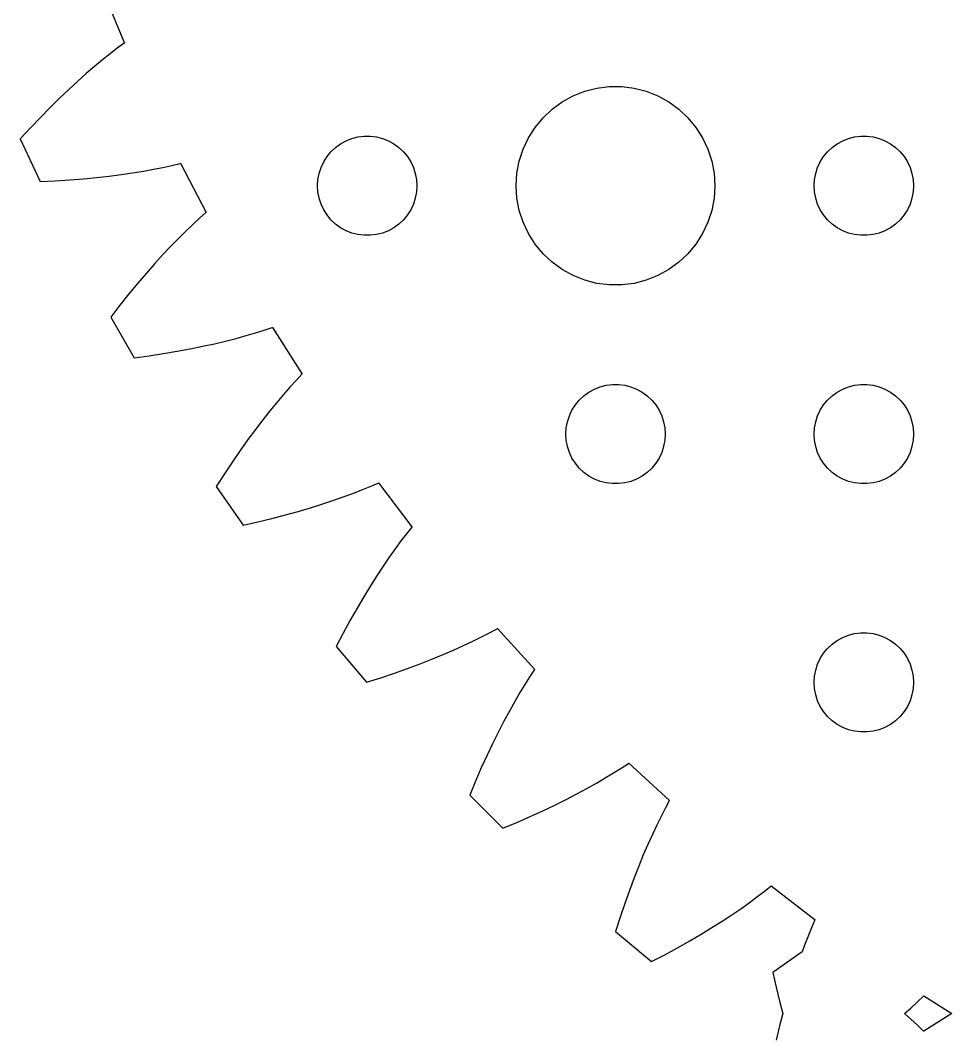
# Model space of a CAD drawing. Header units: metres. Extents: x -69 to 69, y 41 to 289.
# Drawn here: x -62.98 to -34.85, y 164.33 to 195 of the extents above; entities that cross this region are included whole.
import ezdxf

# ---------------------------------------------------------------- set-up
doc = ezdxf.new("R2010")
doc.units = ezdxf.units.M

msp = doc.modelspace()

# ---------------------------------------------------------------- linework, layer by layer
for p, q in [((-60.4719, 195.856), (-59.835, 194.311)), ((-60.0487, 194.153), (-60.2662, 193.985)), ((-59.8428, 194.307), (-60.0487, 194.153)), ((-59.835, 194.311), (-59.8428, 194.307)), ((-60.2662, 193.985), (-60.4949, 193.801)), ((-60.7342, 193.602), (-60.9838, 193.388)), ((-60.4949, 193.801), (-60.7342, 193.602)), ((-60.9838, 193.388), (-61.2431, 193.157)), ((-61.5117, 192.91), (-61.7891, 192.646)), ((-61.2431, 193.157), (-61.5117, 192.91)), ((-45.927, 192.853), (-45.5621, 192.947)), ((-45.5621, 192.947), (-45.1884, 192.994)), ((-45.1884, 192.994), (-44.8116, 192.994)), ((-44.8116, 192.994), (-44.4379, 192.947)), ((-44.4379, 192.947), (-44.0729, 192.853)), ((-61.7891, 192.646), (-62.0749, 192.365)), ((-46.6075, 192.533), (-46.2773, 192.714)), ((-46.2773, 192.714), (-45.927, 192.853)), ((-44.0729, 192.853), (-43.7227, 192.714)), ((-43.7227, 192.714), (-43.3925, 192.533)), ((-62.0749, 192.365), (-62.3684, 192.066)), ((-47.1869, 192.054), (-46.9123, 192.312)), ((-46.9123, 192.312), (-46.6075, 192.533)), ((-43.3925, 192.533), (-43.0877, 192.312)), ((-43.0877, 192.312), (-42.8131, 192.054)), ((-62.3684, 192.066), (-62.6693, 191.75)), ((-47.427, 191.763), (-47.1869, 192.054)), ((-42.8131, 192.054), (-42.5729, 191.763)), ((-62.6693, 191.75), (-62.9769, 191.415)), ((-47.6289, 191.445), (-47.427, 191.763)), ((-42.5729, 191.763), (-42.3711, 191.445)), ((-62.9769, 191.415), (-62.3782, 190.131)), ((-53.3037, 191.266), (-53.1387, 191.357)), ((-53.1387, 191.357), (-52.9635, 191.427)), ((-52.9635, 191.427), (-52.7811, 191.473)), ((-52.7811, 191.473), (-52.5942, 191.497)), ((-52.5942, 191.497), (-52.4058, 191.497)), ((-52.4058, 191.497), (-52.2189, 191.473)), ((-52.2189, 191.473), (-52.0365, 191.427)), ((-52.0365, 191.427), (-51.8613, 191.357)), ((-51.8613, 191.357), (-51.6963, 191.266)), ((-47.7893, 191.104), (-47.6289, 191.445)), ((-42.3711, 191.445), (-42.2107, 191.104)), ((-38.3037, 191.266), (-38.1387, 191.357)), ((-38.1387, 191.357), (-37.9635, 191.427)), ((-37.9635, 191.427), (-37.7811, 191.473)), ((-37.7811, 191.473), (-37.5942, 191.497)), ((-37.5942, 191.497), (-37.4058, 191.497)), ((-37.4058, 191.497), (-37.2189, 191.473)), ((-37.2189, 191.473), (-37.0365, 191.427)), ((-37.0365, 191.427), (-36.8613, 191.357)), ((-36.8613, 191.357), (-36.6963, 191.266)), ((-53.5934, 191.027), (-53.4561, 191.156)), ((-53.4561, 191.156), (-53.3037, 191.266)), ((-51.6963, 191.266), (-51.5439, 191.156)), ((-51.5439, 191.156), (-51.4065, 191.027)), ((-47.9057, 190.746), (-47.7893, 191.104)), ((-42.2107, 191.104), (-42.0942, 190.746)), ((-38.5934, 191.027), (-38.4561, 191.156)), ((-38.4561, 191.156), (-38.3037, 191.266)), ((-36.6963, 191.266), (-36.5439, 191.156)), ((-36.5439, 191.156), (-36.4065, 191.027)), ((-53.8145, 190.723), (-53.7135, 190.882)), ((-53.7135, 190.882), (-53.5934, 191.027)), ((-51.4065, 191.027), (-51.2865, 190.882)), ((-51.2865, 190.882), (-51.1855, 190.723)), ((-47.9763, 190.376), (-47.9057, 190.746)), ((-42.0942, 190.746), (-42.0237, 190.376)), ((-38.8145, 190.723), (-38.7135, 190.882)), ((-38.7135, 190.882), (-38.5934, 191.027)), ((-36.4065, 191.027), (-36.2865, 190.882)), ((-36.2865, 190.882), (-36.1855, 190.723)), ((-59.5858, 190.39), (-59.2611, 190.443)), ((-59.2611, 190.443), (-58.9549, 190.499)), ((-58.9549, 190.499), (-58.6674, 190.556)), ((-58.6674, 190.556), (-58.3983, 190.614)), ((-58.3983, 190.614), (-58.1478, 190.673)), ((-58.1478, 190.673), (-58.1375, 190.678)), ((-58.1375, 190.678), (-57.3683, 189.194)), ((-53.9529, 190.373), (-53.8947, 190.552)), ((-53.8947, 190.552), (-53.8145, 190.723)), ((-51.1855, 190.723), (-51.1053, 190.552)), ((-51.1053, 190.552), (-51.0471, 190.373)), ((-38.9529, 190.373), (-38.8947, 190.552)), ((-38.8947, 190.552), (-38.8145, 190.723)), ((-36.1855, 190.723), (-36.1053, 190.552)), ((-36.1053, 190.552), (-36.0471, 190.373)), ((-62.3782, 190.131), (-61.924, 190.151)), ((-61.924, 190.151), (-61.4881, 190.178)), ((-61.4881, 190.178), (-61.0706, 190.211)), ((-61.0706, 190.211), (-60.6715, 190.249)), ((-60.6715, 190.249), (-60.291, 190.292)), ((-60.291, 190.292), (-59.9291, 190.339)), ((-59.9291, 190.339), (-59.5858, 190.39)), ((-54, 190), (-53.9882, 190.188)), ((-53.9882, 190.188), (-53.9529, 190.373)), ((-51.0471, 190.373), (-51.0118, 190.188)), ((-51.0118, 190.188), (-51, 190)), ((-48, 190), (-47.9763, 190.376)), ((-42.0237, 190.376), (-42, 190)), ((-39, 190), (-38.9882, 190.188)), ((-38.9882, 190.188), (-38.9529, 190.373)), ((-36.0471, 190.373), (-36.0118, 190.188)), ((-36.0118, 190.188), (-36, 190)), ((-53.9882, 189.812), (-54, 190)), ((-51, 190), (-51.0118, 189.812)), ((-47.9763, 189.624), (-48, 190)), ((-42, 190), (-42.0237, 189.624)), ((-38.9882, 189.812), (-39, 190)), ((-36, 190), (-36.0118, 189.812)), ((-53.9529, 189.627), (-53.9882, 189.812)), ((-53.8947, 189.448), (-53.9529, 189.627)), ((-51.0471, 189.627), (-51.1053, 189.448)), ((-51.0118, 189.812), (-51.0471, 189.627)), ((-47.9057, 189.254), (-47.9763, 189.624)), ((-42.0237, 189.624), (-42.0942, 189.254)), ((-38.9529, 189.627), (-38.9882, 189.812)), ((-38.8947, 189.448), (-38.9529, 189.627)), ((-36.0471, 189.627), (-36.1053, 189.448)), ((-36.0118, 189.812), (-36.0471, 189.627)), ((-53.8145, 189.277), (-53.8947, 189.448)), ((-53.7135, 189.118), (-53.8145, 189.277)), ((-51.1855, 189.277), (-51.2865, 189.118)), ((-51.1053, 189.448), (-51.1855, 189.277)), ((-47.7893, 188.896), (-47.9057, 189.254)), ((-42.0942, 189.254), (-42.2107, 188.896)), ((-38.8145, 189.277), (-38.8947, 189.448)), ((-38.7135, 189.118), (-38.8145, 189.277)), ((-36.1855, 189.277), (-36.2865, 189.118)), ((-36.1053, 189.448), (-36.1855, 189.277)), ((-57.5675, 189.018), (-57.7695, 188.831)), ((-57.3758, 189.19), (-57.5675, 189.018)), ((-57.3683, 189.194), (-57.3758, 189.19)), ((-53.5934, 188.973), (-53.7135, 189.118)), ((-53.4561, 188.844), (-53.5934, 188.973)), ((-51.4065, 188.973), (-51.5439, 188.844)), ((-51.2865, 189.118), (-51.4065, 188.973)), ((-38.5934, 188.973), (-38.7135, 189.118)), ((-38.4561, 188.844), (-38.5934, 188.973)), ((-36.4065, 188.973), (-36.5439, 188.844)), ((-36.2865, 189.118), (-36.4065, 188.973)), ((-57.9813, 188.628), (-58.2024, 188.409)), ((-57.7695, 188.831), (-57.9813, 188.628)), ((-53.3037, 188.734), (-53.4561, 188.844)), ((-53.1387, 188.643), (-53.3037, 188.734)), ((-52.9635, 188.573), (-53.1387, 188.643)), ((-51.8613, 188.643), (-52.0365, 188.573)), ((-51.6963, 188.734), (-51.8613, 188.643)), ((-51.5439, 188.844), (-51.6963, 188.734)), ((-47.6289, 188.555), (-47.7893, 188.896)), ((-42.2107, 188.896), (-42.3711, 188.555)), ((-38.3037, 188.734), (-38.4561, 188.844)), ((-38.1387, 188.643), (-38.3037, 188.734)), ((-37.9635, 188.573), (-38.1387, 188.643)), ((-36.8613, 188.643), (-37.0365, 188.573)), ((-36.6963, 188.734), (-36.8613, 188.643)), ((-36.5439, 188.844), (-36.6963, 188.734)), ((-58.2024, 188.409), (-58.4323, 188.174)), ((-52.7811, 188.527), (-52.9635, 188.573)), ((-52.5942, 188.503), (-52.7811, 188.527)), ((-52.4058, 188.503), (-52.5942, 188.503)), ((-52.2189, 188.527), (-52.4058, 188.503)), ((-52.0365, 188.573), (-52.2189, 188.527)), ((-47.427, 188.237), (-47.6289, 188.555)), ((-42.3711, 188.555), (-42.5729, 188.237)), ((-37.7811, 188.527), (-37.9635, 188.573)), ((-37.5942, 188.503), (-37.7811, 188.527)), ((-37.4058, 188.503), (-37.5942, 188.503)), ((-37.2189, 188.527), (-37.4058, 188.503)), ((-37.0365, 188.573), (-37.2189, 188.527)), ((-58.4323, 188.174), (-58.6705, 187.922)), ((-47.1869, 187.946), (-47.427, 188.237)), ((-42.5729, 188.237), (-42.8131, 187.946)), ((-58.6705, 187.922), (-58.9166, 187.652)), ((-46.9123, 187.688), (-47.1869, 187.946)), ((-46.6075, 187.467), (-46.9123, 187.688)), ((-43.0877, 187.688), (-43.3925, 187.467)), ((-42.8131, 187.946), (-43.0877, 187.688)), ((-58.9166, 187.652), (-59.17, 187.365)), ((-46.2773, 187.286), (-46.6075, 187.467)), ((-43.3925, 187.467), (-43.7227, 187.286)), ((-59.17, 187.365), (-59.4301, 187.06)), ((-45.927, 187.147), (-46.2773, 187.286)), ((-45.5621, 187.053), (-45.927, 187.147)), ((-44.0729, 187.147), (-44.4379, 187.053)), ((-43.7227, 187.286), (-44.0729, 187.147)), ((-59.4301, 187.06), (-59.6965, 186.737)), ((-45.1884, 187.006), (-45.5621, 187.053)), ((-44.8116, 187.006), (-45.1884, 187.006)), ((-44.4379, 187.053), (-44.8116, 187.006)), ((-59.6965, 186.737), (-59.9686, 186.395)), ((-59.9686, 186.395), (-60.2459, 186.035)), ((-60.2459, 186.035), (-59.5376, 184.808)), ((-56.1594, 185.473), (-55.8779, 185.555)), ((-55.8779, 185.555), (-55.615, 185.636)), ((-55.615, 185.636), (-55.3705, 185.716)), ((-55.3705, 185.716), (-55.3607, 185.722)), ((-55.3607, 185.722), (-54.4651, 184.311)), ((-57.4724, 185.151), (-57.116, 185.229)), ((-57.116, 185.229), (-56.7783, 185.309)), ((-56.7783, 185.309), (-56.4595, 185.391)), ((-56.4595, 185.391), (-56.1594, 185.473)), ((-59.0869, 184.868), (-58.655, 184.933)), ((-58.655, 184.933), (-58.2419, 185.002)), ((-58.2419, 185.002), (-57.8477, 185.075)), ((-57.8477, 185.075), (-57.4724, 185.151)), ((-59.5376, 184.808), (-59.0869, 184.868)), ((-54.4722, 184.306), (-54.6482, 184.119)), ((-54.4651, 184.311), (-54.4722, 184.306)), ((-54.6482, 184.119), (-54.8331, 183.915)), ((-45.2811, 183.973), (-45.0942, 183.997)), ((-45.0942, 183.997), (-44.9058, 183.997)), ((-44.9058, 183.997), (-44.7189, 183.973)), ((-37.7811, 183.973), (-37.5942, 183.997)), ((-37.5942, 183.997), (-37.4058, 183.997)), ((-37.4058, 183.997), (-37.2189, 183.973)), ((-55.0264, 183.694), (-55.2276, 183.457)), ((-54.8331, 183.915), (-55.0264, 183.694)), ((-45.9561, 183.656), (-45.8037, 183.766)), ((-45.8037, 183.766), (-45.6387, 183.857)), ((-45.6387, 183.857), (-45.4635, 183.927)), ((-45.4635, 183.927), (-45.2811, 183.973)), ((-44.7189, 183.973), (-44.5365, 183.927)), ((-44.5365, 183.927), (-44.3613, 183.857)), ((-44.3613, 183.857), (-44.1963, 183.766)), ((-44.1963, 183.766), (-44.0439, 183.656)), ((-38.4561, 183.656), (-38.3037, 183.766)), ((-38.3037, 183.766), (-38.1387, 183.857)), ((-38.1387, 183.857), (-37.9635, 183.927)), ((-37.9635, 183.927), (-37.7811, 183.973)), ((-37.2189, 183.973), (-37.0365, 183.927)), ((-37.0365, 183.927), (-36.8613, 183.857)), ((-36.8613, 183.857), (-36.6963, 183.766)), ((-36.6963, 183.766), (-36.5439, 183.656)), ((-55.2276, 183.457), (-55.4361, 183.202)), ((-46.3145, 183.223), (-46.2135, 183.382)), ((-46.2135, 183.382), (-46.0934, 183.527)), ((-46.0934, 183.527), (-45.9561, 183.656)), ((-44.0439, 183.656), (-43.9065, 183.527)), ((-43.9065, 183.527), (-43.7865, 183.382)), ((-43.7865, 183.382), (-43.6855, 183.223)), ((-38.8145, 183.223), (-38.7135, 183.382)), ((-38.7135, 183.382), (-38.5934, 183.527)), ((-38.5934, 183.527), (-38.4561, 183.656)), ((-36.5439, 183.656), (-36.4065, 183.527)), ((-36.4065, 183.527), (-36.2865, 183.382)), ((-36.2865, 183.382), (-36.1855, 183.223)), ((-55.4361, 183.202), (-55.6515, 182.93)), ((-46.3947, 183.052), (-46.3145, 183.223)), ((-43.6855, 183.223), (-43.6053, 183.052)), ((-38.8947, 183.052), (-38.8145, 183.223)), ((-36.1855, 183.223), (-36.1053, 183.052)), ((-55.6515, 182.93), (-55.8731, 182.64)), ((-46.4882, 182.688), (-46.4529, 182.873)), ((-46.4529, 182.873), (-46.3947, 183.052)), ((-43.6053, 183.052), (-43.5471, 182.873)), ((-43.5471, 182.873), (-43.5118, 182.688)), ((-38.9882, 182.688), (-38.9529, 182.873)), ((-38.9529, 182.873), (-38.8947, 183.052)), ((-36.1053, 183.052), (-36.0471, 182.873)), ((-36.0471, 182.873), (-36.0118, 182.688)), ((-55.8731, 182.64), (-56.1005, 182.332)), ((-46.5, 182.5), (-46.4882, 182.688)), ((-46.4882, 182.312), (-46.5, 182.5)), ((-43.5118, 182.688), (-43.5, 182.5)), ((-43.5, 182.5), (-43.5118, 182.312)), ((-39, 182.5), (-38.9882, 182.688)), ((-38.9882, 182.312), (-39, 182.5)), ((-36.0118, 182.688), (-36, 182.5)), ((-36, 182.5), (-36.0118, 182.312)), ((-56.1005, 182.332), (-56.3331, 182.006)), ((-46.4529, 182.127), (-46.4882, 182.312)), ((-43.5118, 182.312), (-43.5471, 182.127)), ((-38.9529, 182.127), (-38.9882, 182.312)), ((-36.0118, 182.312), (-36.0471, 182.127)), ((-56.3331, 182.006), (-56.5703, 181.661)), ((-46.3947, 181.948), (-46.4529, 182.127)), ((-46.3145, 181.777), (-46.3947, 181.948)), ((-43.6053, 181.948), (-43.6855, 181.777)), ((-43.5471, 182.127), (-43.6053, 181.948)), ((-38.8947, 181.948), (-38.9529, 182.127)), ((-38.8145, 181.777), (-38.8947, 181.948)), ((-36.1053, 181.948), (-36.1855, 181.777)), ((-36.0471, 182.127), (-36.1053, 181.948)), ((-56.5703, 181.661), (-56.8116, 181.297)), ((-46.2135, 181.618), (-46.3145, 181.777)), ((-46.0934, 181.473), (-46.2135, 181.618)), ((-43.7865, 181.618), (-43.9065, 181.473)), ((-43.6855, 181.777), (-43.7865, 181.618)), ((-38.7135, 181.618), (-38.8145, 181.777)), ((-38.5934, 181.473), (-38.7135, 181.618)), ((-36.2865, 181.618), (-36.4065, 181.473)), ((-36.1855, 181.777), (-36.2865, 181.618)), ((-56.8116, 181.297), (-57.0564, 180.913)), ((-45.9561, 181.344), (-46.0934, 181.473)), ((-45.8037, 181.234), (-45.9561, 181.344)), ((-44.0439, 181.344), (-44.1963, 181.234)), ((-43.9065, 181.473), (-44.0439, 181.344)), ((-38.4561, 181.344), (-38.5934, 181.473)), ((-38.3037, 181.234), (-38.4561, 181.344)), ((-36.5439, 181.344), (-36.6963, 181.234)), ((-36.4065, 181.473), (-36.5439, 181.344)), ((-52.4083, 180.92), (-52.1718, 181.021)), ((-52.1718, 181.021), (-52.1625, 181.028)), ((-52.1625, 181.028), (-51.1473, 179.7)), ((-45.6387, 181.143), (-45.8037, 181.234)), ((-45.4635, 181.073), (-45.6387, 181.143)), ((-45.2811, 181.027), (-45.4635, 181.073)), ((-45.0942, 181.003), (-45.2811, 181.027)), ((-44.9058, 181.003), (-45.0942, 181.003)), ((-44.7189, 181.027), (-44.9058, 181.003)), ((-44.5365, 181.073), (-44.7189, 181.027)), ((-44.3613, 181.143), (-44.5365, 181.073)), ((-44.1963, 181.234), (-44.3613, 181.143)), ((-38.1387, 181.143), (-38.3037, 181.234)), ((-37.9635, 181.073), (-38.1387, 181.143)), ((-37.7811, 181.027), (-37.9635, 181.073)), ((-37.5942, 181.003), (-37.7811, 181.027)), ((-37.4058, 181.003), (-37.5942, 181.003)), ((-37.2189, 181.027), (-37.4058, 181.003)), ((-37.0365, 181.073), (-37.2189, 181.027)), ((-36.8613, 181.143), (-37.0365, 181.073)), ((-36.6963, 181.234), (-36.8613, 181.143)), ((-57.0564, 180.913), (-56.2438, 179.753)), ((-53.2282, 180.602), (-52.9364, 180.709)), ((-52.9364, 180.709), (-52.6631, 180.816)), ((-52.6631, 180.816), (-52.4083, 180.92)), ((-54.2164, 180.274), (-53.8681, 180.383)), ((-53.8681, 180.383), (-53.5388, 180.493)), ((-53.5388, 180.493), (-53.2282, 180.602)), ((-55.3755, 179.954), (-54.97, 180.059)), ((-54.97, 180.059), (-54.5837, 180.166)), ((-54.5837, 180.166), (-54.2164, 180.274)), ((-56.2438, 179.753), (-55.8001, 179.852)), ((-55.8001, 179.852), (-55.3755, 179.954)), ((-51.313, 179.492), (-51.4794, 179.273)), ((-51.154, 179.694), (-51.313, 179.492)), ((-51.1473, 179.7), (-51.154, 179.694)), ((-51.4794, 179.273), (-51.6528, 179.037)), ((-51.8325, 178.783), (-52.0181, 178.511)), ((-51.6528, 179.037), (-51.8325, 178.783)), ((-52.0181, 178.511), (-52.2088, 178.221)), ((-52.2088, 178.221), (-52.4044, 177.913)), ((-52.4044, 177.913), (-52.604, 177.586)), ((-52.604, 177.586), (-52.8073, 177.241)), ((-52.8073, 177.241), (-53.0135, 176.876)), ((-53.0135, 176.876), (-53.2222, 176.492)), ((-53.2222, 176.492), (-53.4326, 176.089)), ((-49.3106, 176.245), (-49.0476, 176.375)), ((-49.0476, 176.375), (-48.8028, 176.501)), ((-48.8028, 176.501), (-48.576, 176.622)), ((-48.576, 176.622), (-48.5674, 176.63)), ((-48.5674, 176.63), (-47.4403, 175.395)), ((-38.3037, 176.266), (-38.1387, 176.357)), ((-38.1387, 176.357), (-37.9635, 176.427)), ((-37.9635, 176.427), (-37.7811, 176.473)), ((-37.7811, 176.473), (-37.5942, 176.497)), ((-37.5942, 176.497), (-37.4058, 176.497)), ((-37.4058, 176.497), (-37.2189, 176.473)), ((-37.2189, 176.473), (-37.0365, 176.427)), ((-37.0365, 176.427), (-36.8613, 176.357)), ((-36.8613, 176.357), (-36.6963, 176.266)), ((-53.4326, 176.089), (-52.522, 175.004)), ((-49.8918, 175.977), (-49.5919, 176.112)), ((-49.5919, 176.112), (-49.3106, 176.245)), ((-38.7135, 175.882), (-38.5934, 176.027)), ((-38.5934, 176.027), (-38.4561, 176.156)), ((-38.4561, 176.156), (-38.3037, 176.266)), ((-36.6963, 176.266), (-36.5439, 176.156)), ((-36.5439, 176.156), (-36.4065, 176.027)), ((-36.4065, 176.027), (-36.2865, 175.882)), ((-50.5478, 175.7), (-50.2103, 175.839)), ((-50.2103, 175.839), (-49.8918, 175.977)), ((-38.8947, 175.552), (-38.8145, 175.723)), ((-38.8145, 175.723), (-38.7135, 175.882)), ((-36.2865, 175.882), (-36.1855, 175.723)), ((-36.1855, 175.723), (-36.1053, 175.552)), ((-51.6745, 175.28), (-51.2798, 175.42)), ((-51.2798, 175.42), (-50.9042, 175.56)), ((-50.9042, 175.56), (-50.5478, 175.7)), ((-38.9529, 175.373), (-38.8947, 175.552)), ((-36.1053, 175.552), (-36.0471, 175.373)), ((-52.522, 175.004), (-52.0886, 175.141)), ((-52.0886, 175.141), (-51.6745, 175.28)), ((-47.5872, 175.174), (-47.7339, 174.941)), ((-47.4464, 175.389), (-47.5872, 175.174)), ((-47.4403, 175.395), (-47.4464, 175.389)), ((-39, 175), (-38.9882, 175.188)), ((-38.9882, 175.188), (-38.9529, 175.373)), ((-36.0471, 175.373), (-36.0118, 175.188)), ((-36.0118, 175.188), (-36, 175)), ((-47.7339, 174.941), (-47.886, 174.691)), ((-38.9882, 174.812), (-39, 175)), ((-38.9529, 174.627), (-38.9882, 174.812)), ((-36.0118, 174.812), (-36.0471, 174.627)), ((-36, 175), (-36.0118, 174.812)), ((-47.886, 174.691), (-48.0429, 174.422)), ((-38.8947, 174.448), (-38.9529, 174.627)), ((-36.0471, 174.627), (-36.1053, 174.448)), ((-48.0429, 174.422), (-48.2041, 174.135)), ((-38.8145, 174.277), (-38.8947, 174.448)), ((-38.7135, 174.118), (-38.8145, 174.277)), ((-36.1855, 174.277), (-36.2865, 174.118)), ((-36.1053, 174.448), (-36.1855, 174.277)), ((-48.2041, 174.135), (-48.3689, 173.83)), ((-38.5934, 173.973), (-38.7135, 174.118)), ((-38.4561, 173.844), (-38.5934, 173.973)), ((-36.4065, 173.973), (-36.5439, 173.844)), ((-36.2865, 174.118), (-36.4065, 173.973)), ((-48.3689, 173.83), (-48.5368, 173.506)), ((-38.3037, 173.734), (-38.4561, 173.844)), ((-38.1387, 173.643), (-38.3037, 173.734)), ((-37.9635, 173.573), (-38.1387, 173.643)), ((-37.7811, 173.527), (-37.9635, 173.573)), ((-37.0365, 173.573), (-37.2189, 173.527)), ((-36.8613, 173.643), (-37.0365, 173.573)), ((-36.6963, 173.734), (-36.8613, 173.643)), ((-36.5439, 173.844), (-36.6963, 173.734)), ((-48.5368, 173.506), (-48.7072, 173.163)), ((-37.5942, 173.503), (-37.7811, 173.527)), ((-37.4058, 173.503), (-37.5942, 173.503)), ((-37.2189, 173.527), (-37.4058, 173.503)), ((-48.7072, 173.163), (-48.8796, 172.801)), ((-48.8796, 172.801), (-49.0533, 172.42)), ((-49.0533, 172.42), (-49.2277, 172.019)), ((-45.0588, 172.266), (-44.8259, 172.413)), ((-44.8259, 172.413), (-44.6105, 172.554)), ((-44.6105, 172.554), (-44.6026, 172.562)), ((-44.6026, 172.562), (-43.3722, 171.43)), ((-45.5781, 171.957), (-45.3094, 172.114)), ((-45.3094, 172.114), (-45.0588, 172.266)), ((-49.2277, 172.019), (-49.4023, 171.599)), ((-46.1704, 171.631), (-45.865, 171.796)), ((-45.865, 171.796), (-45.5781, 171.957)), ((-49.4023, 171.599), (-48.4005, 170.598)), ((-46.8373, 171.293), (-46.4944, 171.463)), ((-46.4944, 171.463), (-46.1704, 171.631)), ((-43.3778, 171.424), (-43.4993, 171.197)), ((-43.3722, 171.43), (-43.3778, 171.424)), ((-47.5803, 170.947), (-47.1992, 171.12)), ((-47.1992, 171.12), (-46.8373, 171.293)), ((-43.4993, 171.197), (-43.6252, 170.952)), ((-47.9807, 170.772), (-47.5803, 170.947)), ((-43.6252, 170.952), (-43.7548, 170.689)), ((-48.4005, 170.598), (-47.9807, 170.772)), ((-43.7548, 170.689), (-43.8877, 170.408)), ((-43.8877, 170.408), (-44.0232, 170.108)), ((-44.0232, 170.108), (-44.1608, 169.79)), ((-44.1608, 169.79), (-44.2999, 169.452)), ((-44.2999, 169.452), (-44.4397, 169.096)), ((-44.4397, 169.096), (-44.5799, 168.72)), ((-44.5799, 168.72), (-44.7197, 168.325)), ((-40.727, 168.521), (-40.5078, 168.687)), ((-40.5078, 168.687), (-40.3055, 168.846)), ((-40.3055, 168.846), (-40.2984, 168.855)), ((-40.2984, 168.855), (-38.974, 167.835)), ((-40.9635, 168.347), (-40.727, 168.521)), ((-44.7197, 168.325), (-44.8586, 167.911)), ((-41.4892, 167.982), (-41.2175, 168.167)), ((-41.2175, 168.167), (-40.9635, 168.347)), ((-44.8586, 167.911), (-44.9959, 167.478)), ((-42.0872, 167.596), (-41.7791, 167.791)), ((-41.7791, 167.791), (-41.4892, 167.982)), ((-38.9791, 167.828), (-39.0803, 167.592)), ((-38.974, 167.835), (-38.9791, 167.828)), ((-44.9959, 167.478), (-43.9107, 166.567)), ((-42.414, 167.396), (-42.0872, 167.596)), ((-39.0803, 167.592), (-39.1844, 167.337)), ((-43.124, 166.986), (-42.7595, 167.193)), ((-42.7595, 167.193), (-42.414, 167.396)), ((-39.1844, 167.337), (-39.2906, 167.064)), ((-43.5076, 166.778), (-43.124, 166.986)), ((-39.3654, 166.861), (-40.2471, 166.244)), ((-39.2906, 167.064), (-39.3654, 166.861)), ((-43.9107, 166.567), (-43.5076, 166.778)), ((-40.2471, 166.244), (-40.1481, 165.8)), ((-40.1481, 165.8), (-40.0458, 165.375)), ((-40.0458, 165.375), (-39.9487, 165)), ((-36.0853, 165.167), (-35.8814, 165.352)), ((-35.8814, 165.352), (-35.6938, 165.528)), ((-35.6938, 165.528), (-35.6875, 165.538)), ((-35.6875, 165.538), (-34.8466, 165)), ((-39.9487, 165), (-40.0458, 164.625)), ((-36.2756, 165), (-36.0853, 165.167)), ((-36.0853, 164.833), (-36.2756, 165)), ((-34.8466, 165), (-35.6891, 164.465)), ((-35.8814, 164.648), (-36.0853, 164.833)), ((-40.0458, 164.625), (-40.1481, 164.2)), ((-35.6938, 164.472), (-35.8814, 164.648)), ((-35.6891, 164.465), (-35.6938, 164.472))]:
    msp.add_line(p, q)

doc.saveas('drawing.dxf')
